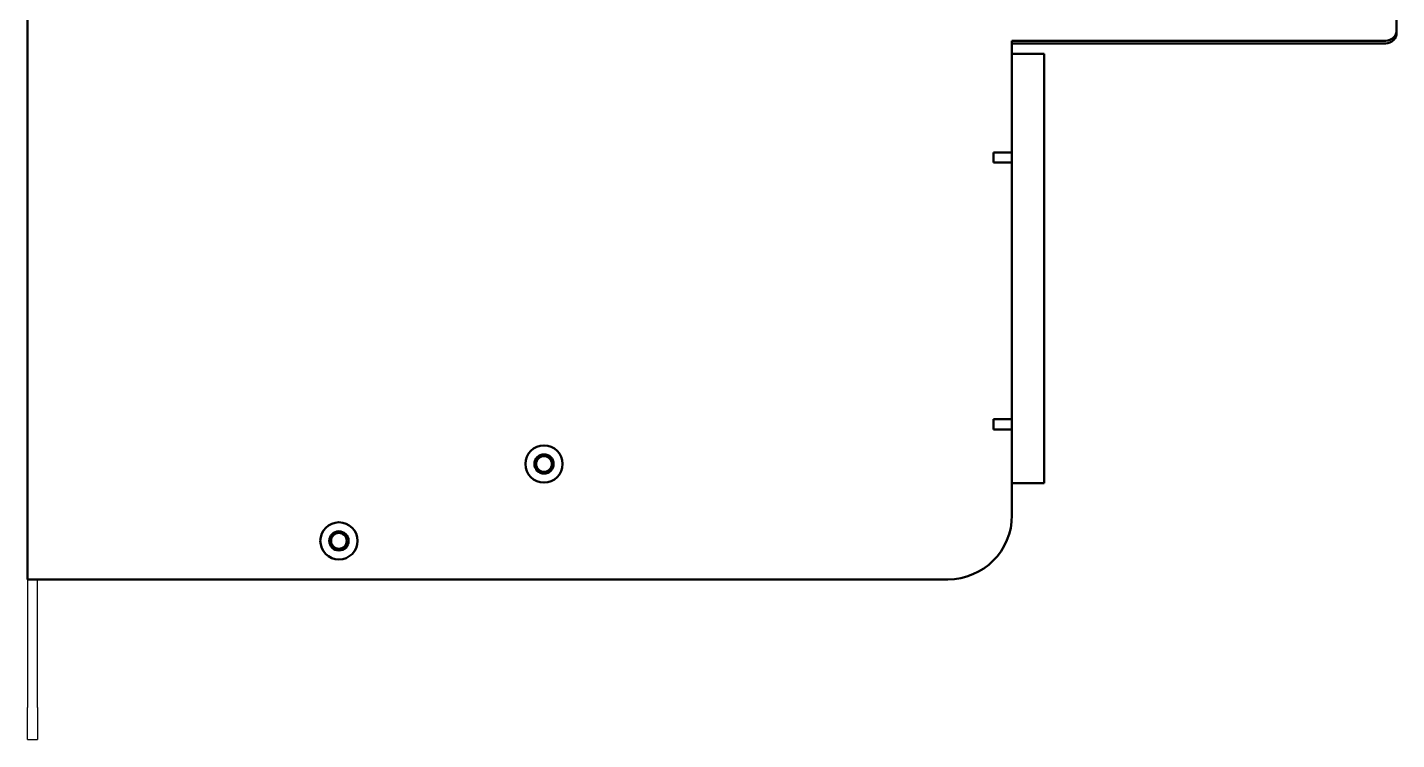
# Model space of a CAD drawing. Header units: millimetres. Extents: x 2121 to 4904, y 892 to 1933.
# Drawn here: x 2612.1 to 2825.7, y 1274.5 to 1385.6 of the extents above; entities that cross this region are included whole.
import ezdxf

# ---------------------------------------------------------------- set-up
doc = ezdxf.new("R2010")
doc.units = ezdxf.units.MM
doc.header["$LTSCALE"] = 1.8
doc.layers.add('외형선(ISO)', color=7, linetype='Continuous', lineweight=50)
doc.layers.add('치수(ISO)', color=7, linetype='Continuous', lineweight=25)

msp = doc.modelspace()

# ---------------------------------------------------------------- linework, layer by layer
at = {"layer": '외형선(ISO)', "color": 7}
for p, q in [((2612.129, 1299.494), (2612.129, 1602.394)), ((2825.729, 1391.294), (2825.729, 1385.194)), ((2825.729, 1384.794), (2825.729, 1385.194)), ((2765.729, 1366.094), (2765.729, 1383.494)), ((2765.729, 1383.494), (2824.029, 1383.494)), ((2767.729, 1383.094), (2765.729, 1383.094)), ((2767.729, 1383.094), (2824.029, 1383.094)), ((2770.729, 1381.494), (2765.729, 1381.494)), ((2770.729, 1381.494), (2770.729, 1376.494)), ((2770.729, 1319.494), (2770.729, 1376.494)), ((2762.829, 1364.494), (2762.829, 1366.094)), ((2762.829, 1366.094), (2765.729, 1366.094)), ((2765.729, 1366.094), (2765.729, 1322.894)), ((2763.629, 1364.494), (2762.829, 1364.494)), ((2765.729, 1364.494), (2763.629, 1364.494)), ((2762.829, 1322.894), (2762.829, 1324.494)), ((2762.829, 1324.494), (2763.629, 1324.494)), ((2763.629, 1324.494), (2765.729, 1324.494)), ((2765.729, 1322.894), (2762.829, 1322.894)), ((2765.729, 1309.494), (2765.729, 1322.894)), ((2770.729, 1319.494), (2770.729, 1314.494)), ((2765.729, 1314.494), (2770.729, 1314.494)), ((2612.129, 1299.494), (2614.229, 1299.494)), ((2755.729, 1299.494), (2614.229, 1299.494))]:
    msp.add_line(p, q, dxfattribs=at)
for centre, radius in [((2692.729, 1317.494), 2.9), ((2692.729, 1317.494), 1.5), ((2692.729, 1317.494), 1.23), ((2660.729, 1305.494), 2.9), ((2660.729, 1305.494), 1.5), ((2660.729, 1305.494), 1.23)]:
    msp.add_circle(centre, radius, dxfattribs=at)
for centre, radius in [((2824.029, 1385.194), 1.7), ((2824.029, 1384.794), 1.7), ((2755.729, 1309.494), 10)]:
    msp.add_arc(centre, radius, 270, 0, dxfattribs=at)
at = {"layer": '치수(ISO)', "color": 7}
for p, q in [((2612.129, 1299.494), (2612.129, 1279.494)), ((2613.729, 1279.494), (2613.729, 1299.494)), ((2612.129, 1274.494), (2612.129, 1279.494)), ((2613.729, 1279.494), (2613.729, 1274.494)), ((2612.129, 1274.494), (2613.729, 1274.494))]:
    msp.add_line(p, q, dxfattribs=at)

doc.saveas('drawing.dxf')
